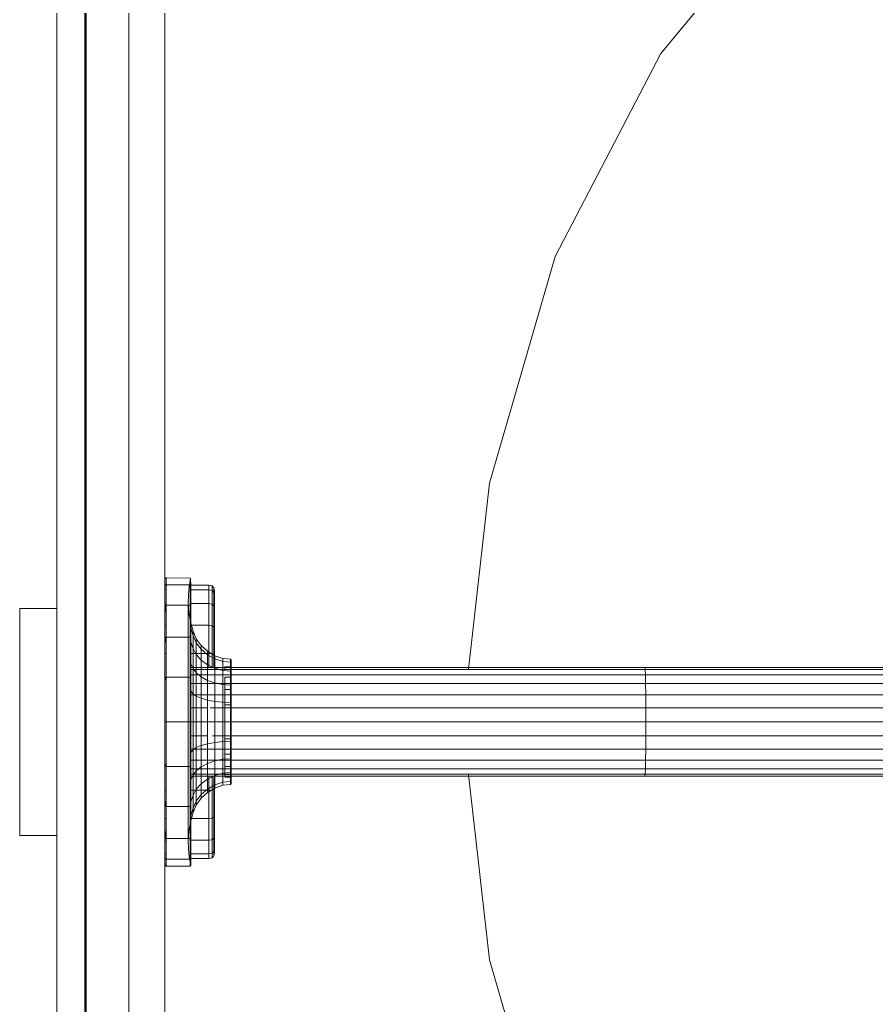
# Model space of a CAD drawing. Header units: inches. Extents: x -4235 to -464, y 9706 to 12365.
# Drawn here: x -2989.16 to -2983.21, y 11922.6 to 11929.44 of the extents above; entities that cross this region are included whole.
import ezdxf

# ---------------------------------------------------------------- set-up
doc = ezdxf.new("R2010")
doc.units = ezdxf.units.IN
doc.header["$MEASUREMENT"] = 0
for name, color, linetype, lineweight in [('0-1', 7, 'Continuous', 5), ('0-2', 7, 'Continuous', 9), ('G-IMPT-1', 7, 'Continuous', 9), ('I-WALL-1', 250, 'Continuous', 50), ('P-SANR-FIXT-2', 7, 'Continuous', 9), ('P-SANR-FIXT-3', 254, 'Continuous', 9)]:
    doc.layers.add(name, color=color, linetype=linetype, lineweight=lineweight)

# ---------------------------------------------------------------- blocks, each defined once
blk = doc.blocks.new('Plbg-Sink Wall Mounted-UH - T11839_dwg-791503-BACKGROUND - BASEMENT')
at = {"layer": 'G-IMPT-1'}
for p, q in [((-4.5406, 1.0006), (-4.5477, 1.0006)), ((-4.5477, 0.9925), (-4.5477, 1.0006)), ((-4.5406, 1.0006), (-4.3707, 0.9981)), ((-4.5406, 0.9516), (-4.5406, 1.0006)), ((-4.3707, 0.9981), (-4.379, 0.9372)), ((-4.374, 0.9516), (-4.3707, 0.9981)), ((-4.3707, 0.9981), (-4.369, 0.9454)), ((-4.3707, 0.9981), (-4.369, 0.9454)), ((-4.5393, 0.9485), (-4.5489, 0.9485)), ((-4.5393, 0.9162), (-4.5489, 0.9162)), ((-4.5393, 0.9162), (-4.5489, 0.9162)), ((-4.5477, 0.9439), (-4.5477, 0.9516)), ((-4.5477, 0.9516), (-4.5406, 0.9516)), ((-4.5477, 0.9439), (-4.5477, 0.9516)), ((-4.5477, 0.9516), (-4.5406, 0.9516)), ((-4.5406, 0.9516), (-4.374, 0.9516)), ((-4.5406, 0.9516), (-4.5406, 0.8095)), ((-4.379, 0.9372), (-4.3847, 0.8809)), ((-4.374, 0.9516), (-4.369, 0.9454)), ((-4.374, 0.9516), (-4.374, 0.8095)), ((-4.374, 0.9516), (-4.374, 0.8095)), ((-4.374, 0.9516), (-4.369, 0.9454)), ((-4.369, 0.8042), (-4.374, 0.9516)), ((-4.374, 0.9516), (-4.369, 0.9454)), ((-4.2438, 0.9485), (-4.374, 0.9485)), ((-4.2438, 0.9162), (-4.374, 0.9162)), ((-4.369, 0.9454), (-4.369, 0.8042)), ((-4.369, 0.8042), (-4.369, 0.9454)), ((-4.2438, 0.9485), (-4.2216, 0.944)), ((-4.2438, 0.9485), (-4.2438, 0.9162)), ((-4.2438, 0.9162), (-4.2216, 0.9119)), ((-4.2438, 0.9162), (-4.2438, 0.8215)), ((-4.2438, 0.9162), (-4.2216, 0.9119)), ((-4.2216, 0.944), (-4.2082, 0.9306)), ((-4.2216, 0.9119), (-4.2216, 0.944)), ((-4.2216, 0.944), (-4.2216, 0.9119)), ((-4.2216, 0.9119), (-4.2216, 0.8176)), ((-4.2216, 0.9119), (-4.2082, 0.8989)), ((-4.2216, 0.8176), (-4.2216, 0.9119)), ((-4.2216, 0.9119), (-4.2082, 0.8989)), ((-4.2082, 0.9306), (-4.2038, 0.9082)), ((-4.2082, 0.9306), (-4.2082, 0.8989)), ((-4.2082, 0.9306), (-4.2082, 0.8989)), ((-4.2082, 0.8989), (-4.2038, 0.8772)), ((-4.2082, 0.8989), (-4.2082, 0.8059)), ((-4.2082, 0.8059), (-4.2082, 0.8989)), ((-4.2082, 0.8989), (-4.2038, 0.8772)), ((-4.2038, 0.8772), (-4.2038, 0.9082)), ((-4.2038, 0.9082), (-4.2038, 0.8772)), ((-4.2038, 0.9082), (-4.2038, 0.888)), ((-4.5393, 0.8215), (-4.5489, 0.8215)), ((-4.5393, 0.8215), (-4.5489, 0.8215)), ((-4.3847, 0.8809), (-4.3862, 0.8244)), ((-4.3862, 0.784), (-4.3862, 0.8244)), ((-4.3862, 0.8244), (-4.3822, 0.7583)), ((-4.3862, 0.8244), (-4.3862, 0.784)), ((-4.2438, 0.8215), (-4.374, 0.8215)), ((-4.2438, 0.8215), (-4.2216, 0.8176)), ((-4.2438, 0.8215), (-4.2438, 0.6707)), ((-4.2438, 0.8215), (-4.2216, 0.8176)), ((-4.2038, 0.8578), (-4.2038, 0.888)), ((-4.2038, 0.888), (-4.2038, 0.8578)), ((-4.2038, 0.8772), (-4.2038, 0.7865)), ((-4.2038, 0.7865), (-4.2038, 0.8772)), ((-4.2038, 0.8772), (-4.2038, 0.8578)), ((-4.2038, 0.8772), (-4.2038, 0.8578)), ((-4.2038, 0.3769), (-4.2038, 0.8578)), ((-4.2038, 0.8578), (-4.2038, 0.769)), ((-4.2038, 0.8578), (-4.2038, 0.3769)), ((-4.2038, 0.8578), (-4.2038, 0.769)), ((-4.5477, 0.8029), (-4.5477, 0.8095)), ((-4.5477, 0.8095), (-4.5406, 0.8095)), ((-4.5477, 0.8029), (-4.5477, 0.8095)), ((-4.5477, 0.8095), (-4.5406, 0.8095)), ((-4.5477, 0.7609), (-4.5477, 0.8029)), ((-4.5477, 0.7609), (-4.5477, 0.8029)), ((-4.5406, 0.8095), (-4.374, 0.8095)), ((-4.5406, 0.8095), (-4.5406, 0.5881)), ((-4.3862, 0.784), (-4.3862, 0.6669)), ((-4.3862, 0.6669), (-4.3862, 0.784)), ((-4.3822, 0.7583), (-4.3704, 0.6937)), ((-4.374, 0.8095), (-4.374, 0.5881)), ((-4.374, 0.8095), (-4.369, 0.8042)), ((-4.374, 0.8095), (-4.369, 0.8042)), ((-4.369, 0.5843), (-4.369, 0.8042)), ((-4.369, 0.8042), (-4.369, 0.5843)), ((-4.2216, 0.8176), (-4.2216, 0.6675)), ((-4.2216, 0.8176), (-4.2082, 0.8059)), ((-4.2216, 0.6675), (-4.2216, 0.8176)), ((-4.2216, 0.8176), (-4.2082, 0.8059)), ((-4.2082, 0.8059), (-4.2038, 0.7865)), ((-4.2082, 0.8059), (-4.2082, 0.658)), ((-4.2082, 0.658), (-4.2082, 0.8059)), ((-4.2082, 0.8059), (-4.2038, 0.7865)), ((-4.2038, 0.7865), (-4.2038, 0.6422)), ((-4.2038, 0.6422), (-4.2038, 0.7865)), ((-4.2038, 0.7865), (-4.2038, 0.769)), ((-4.2038, 0.7865), (-4.2038, 0.769)), ((-4.2038, 0.6279), (-4.2038, 0.769)), ((-4.2038, 0.769), (-4.2038, 0.3769)), ((-4.2038, 0.6279), (-4.2038, 0.769)), ((-4.2038, 0.3769), (-4.2038, 0.769)), ((-4.3704, 0.6937), (-4.3533, 0.6293)), ((-4.3704, 0.6597), (-4.3704, 0.6937)), ((-4.3704, 0.6937), (-4.3704, 0.6597)), ((-4.5393, 0.6707), (-4.5489, 0.6707)), ((-4.5393, 0.6707), (-4.5489, 0.6707)), ((-4.3862, 0.6669), (-4.3862, 0.4846)), ((-4.3862, 0.4846), (-4.3862, 0.6669)), ((-4.2438, 0.6707), (-4.374, 0.6707)), ((-4.3704, 0.6597), (-4.3533, 0.5985)), ((-4.3704, 0.6597), (-4.3704, 0.5612)), ((-4.3704, 0.5612), (-4.3704, 0.6597)), ((-4.3704, 0.6597), (-4.3533, 0.5985)), ((-4.3533, 0.6293), (-4.3323, 0.5773)), ((-4.3533, 0.5985), (-4.3533, 0.6293)), ((-4.3533, 0.6293), (-4.3533, 0.5985)), ((-4.2438, 0.6707), (-4.2216, 0.6675)), ((-4.2438, 0.6707), (-4.2438, 0.4743)), ((-4.2438, 0.6707), (-4.2216, 0.6675)), ((-4.2216, 0.6675), (-4.2216, 0.472)), ((-4.2216, 0.6675), (-4.2082, 0.658)), ((-4.2216, 0.472), (-4.2216, 0.6675)), ((-4.2216, 0.6675), (-4.2082, 0.658)), ((-4.2082, 0.658), (-4.2038, 0.6422)), ((-4.2082, 0.658), (-4.2082, 0.4653)), ((-4.2082, 0.4653), (-4.2082, 0.658)), ((-4.2082, 0.658), (-4.2038, 0.6422)), ((-4.2038, 0.6422), (-4.2038, 0.4541)), ((-4.2038, 0.4541), (-4.2038, 0.6422)), ((-4.2038, 0.6422), (-4.2038, 0.6279)), ((-4.2038, 0.6422), (-4.2038, 0.6279)), ((-4.2038, 0.444), (-4.2038, 0.6279)), ((-4.2038, 0.3769), (-4.2038, 0.6279)), ((-4.2038, 0.444), (-4.2038, 0.6279)), ((-4.2038, 0.3769), (-4.2038, 0.6279)), ((-4.5477, 0.5834), (-4.5477, 0.5881)), ((-4.5477, 0.5881), (-4.5406, 0.5881)), ((-4.5477, 0.5834), (-4.5477, 0.5881)), ((-4.5477, 0.5881), (-4.5406, 0.5881)), ((-4.5477, 0.5528), (-4.5477, 0.5834)), ((-4.5477, 0.5528), (-4.5477, 0.5834)), ((-4.5406, 0.5881), (-4.374, 0.5881)), ((-4.5406, 0.5881), (-4.5406, 0.3092)), ((-4.374, 0.5881), (-4.369, 0.5843)), ((-4.374, 0.5881), (-4.369, 0.5843)), ((-4.374, 0.5881), (-4.374, 0.3092)), ((-4.3704, 0.5612), (-4.3533, 0.5091)), ((-4.3704, 0.5612), (-4.3704, 0.4077)), ((-4.3704, 0.4077), (-4.3704, 0.5612)), ((-4.3704, 0.5612), (-4.3533, 0.5091)), ((-4.369, 0.5843), (-4.369, 0.3072)), ((-4.369, 0.3769), (-4.369, 0.5843)), ((-4.3533, 0.5985), (-4.3323, 0.5491)), ((-4.3533, 0.5985), (-4.3533, 0.5091)), ((-4.3533, 0.5091), (-4.3533, 0.5985)), ((-4.3533, 0.5985), (-4.3323, 0.5491)), ((-4.3323, 0.5773), (-4.2975, 0.5302)), ((-4.3323, 0.5491), (-4.3323, 0.5773)), ((-4.3323, 0.5773), (-4.3323, 0.5491)), ((-4.3323, 0.5491), (-4.2975, 0.5043)), ((-4.3323, 0.5491), (-4.3323, 0.4671)), ((-4.3323, 0.4671), (-4.3323, 0.5491)), ((-4.3323, 0.5491), (-4.2975, 0.5043)), ((-4.3862, 0.4846), (-4.3862, 0.2547)), ((-4.3862, 0.2547), (-4.3862, 0.4846)), ((-4.3533, 0.5091), (-4.3323, 0.4671)), ((-4.3533, 0.5091), (-4.3533, 0.3699)), ((-4.3533, 0.3769), (-4.3533, 0.5091)), ((-4.3533, 0.5091), (-4.3323, 0.4671)), ((-4.2975, 0.5302), (-4.2527, 0.4902)), ((-4.2975, 0.5043), (-4.2975, 0.5302)), ((-4.2975, 0.5302), (-4.2975, 0.5043)), ((-4.2975, 0.5043), (-4.2527, 0.4662)), ((-4.2975, 0.5043), (-4.2975, 0.429)), ((-4.2975, 0.429), (-4.2975, 0.5043)), ((-4.2975, 0.5043), (-4.2527, 0.4662)), ((-4.2527, 0.4902), (-4.2012, 0.4594)), ((-4.2527, 0.4662), (-4.2527, 0.4902)), ((-4.2527, 0.4902), (-4.2527, 0.4662)), ((-4.5393, 0.4743), (-4.5489, 0.4743)), ((-4.5393, 0.4743), (-4.5489, 0.4743)), ((-4.2438, 0.4743), (-4.374, 0.4743)), ((-4.3323, 0.4671), (-4.2975, 0.429)), ((-4.3323, 0.4671), (-4.3323, 0.3394)), ((-4.3323, 0.3769), (-4.3323, 0.4671)), ((-4.3323, 0.4671), (-4.2975, 0.429)), ((-4.2975, 0.429), (-4.2527, 0.3966)), ((-4.2975, 0.429), (-4.2975, 0.3117)), ((-4.2975, 0.3769), (-4.2975, 0.429)), ((-4.2975, 0.429), (-4.2527, 0.3966)), ((-4.2527, 0.4662), (-4.2012, 0.4369)), ((-4.2527, 0.4662), (-4.2527, 0.3966)), ((-4.2527, 0.3966), (-4.2527, 0.4662)), ((-4.2527, 0.4662), (-4.2012, 0.4369)), ((-4.2438, 0.4743), (-4.2216, 0.472)), ((-4.2438, 0.4743), (-4.2438, 0.3769)), ((-4.2438, 0.4743), (-4.2216, 0.472)), ((-4.2216, 0.472), (-4.2216, 0.3769)), ((-4.2216, 0.472), (-4.2082, 0.4653)), ((-4.2216, 0.3769), (-4.2216, 0.472)), ((-4.2216, 0.472), (-4.2082, 0.4653)), ((-4.2082, 0.4653), (-4.2038, 0.4541)), ((-4.2082, 0.4653), (-4.2082, 0.3769)), ((-4.2082, 0.3769), (-4.2082, 0.4653)), ((-4.2082, 0.4653), (-4.2038, 0.4541)), ((-4.2038, 0.4541), (-4.2038, 0.3769)), ((-4.2038, 0.3769), (-4.2038, 0.4541)), ((-4.2038, 0.4541), (-4.2038, 0.444)), ((-4.2038, 0.4541), (-4.2038, 0.444)), ((-4.2038, 0.3769), (-4.2038, 0.444)), ((-4.2038, 0.3769), (-4.2038, 0.444)), ((-4.2038, 0.3769), (-4.2038, 0.444)), ((-4.2038, 0.3769), (-4.2038, 0.444)), ((-4.2012, 0.4594), (-4.1469, 0.4402)), ((-4.2012, 0.4369), (-4.2012, 0.4594)), ((-4.2012, 0.4594), (-4.2012, 0.4369)), ((-4.2012, 0.4369), (-4.1469, 0.4186)), ((-4.2012, 0.4369), (-4.2012, 0.3717)), ((-4.2012, 0.3769), (-4.2012, 0.4369)), ((-4.2012, 0.4369), (-4.1469, 0.4186)), ((-4.1469, 0.4402), (-4.0933, 0.4346)), ((-4.1469, 0.4186), (-4.1469, 0.4402)), ((-4.1469, 0.4402), (-4.1469, 0.4186)), ((-4.1469, 0.4186), (-4.0933, 0.4133)), ((-4.1469, 0.4186), (-4.1469, 0.3561)), ((-4.1469, 0.4186), (-4.0933, 0.4133)), ((-4.0933, 0.4346), (-4.0876, 0.4285)), ((-4.0933, 0.4133), (-4.0933, 0.4346)), ((-4.0933, 0.4346), (-4.0933, 0.4133)), ((-4.0933, 0.4346), (-4.0876, 0.4075)), ((-4.0933, 0.4133), (-4.0933, 0.3516)), ((-4.0933, 0.4133), (-4.0876, 0.4075)), ((-4.0933, 0.4133), (-4.0876, 0.4075)), ((-4.0876, 0.4075), (-4.0876, 0.4285)), ((-4.0876, 0.4285), (-4.0876, 0.4075)), ((-4.0876, 0.3892), (-4.0876, 0.4285)), ((-4.548, 0.3639), (-4.548, 0.3769)), ((-4.548, 0.3264), (-4.548, 0.3639)), ((-1.2172, 0.3769), (-4.374, 0.3769)), ((-1.2153, 0.3639), (-4.374, 0.3639)), ((-4.3704, 0.4077), (-4.3533, 0.3699)), ((-4.3704, 0.4077), (-4.3704, 0.2144)), ((-4.3704, 0.4077), (-4.3533, 0.3699)), ((-4.3533, 0.3699), (-4.3323, 0.3394)), ((-4.3533, 0.3699), (-4.3533, 0.1945)), ((-4.2527, 0.3966), (-4.2012, 0.3717)), ((-4.2527, 0.3966), (-4.2527, 0.2881)), ((-4.2012, 0.3717), (-4.1469, 0.3561)), ((-4.2012, 0.3717), (-4.2012, 0.27)), ((-4.1469, 0.3561), (-4.0933, 0.3516)), ((-4.1469, 0.3561), (-4.1469, 0.2587)), ((-4.1328, 0.3643), (-4.1328, 0.3831)), ((-4.0942, 0.3831), (-4.1328, 0.3831)), ((-4.0942, 0.3643), (-4.1328, 0.3643)), ((-4.0876, 0.3892), (-4.0942, 0.3831)), ((-4.0942, 0.3643), (-4.0942, 0.3831)), ((-4.0876, 0.3701), (-4.0942, 0.3643)), ((-4.0933, 0.3516), (-4.0876, 0.3466)), ((-4.0933, 0.3516), (-4.0933, 0.2555)), ((-4.0876, 0.4075), (-4.0876, 0.3466)), ((-4.0876, 0.4075), (-4.0876, 0.3701)), ((-4.0876, 0.4075), (-4.0876, 0.3701)), ((-4.0876, 0.3701), (-4.0876, 0.3892)), ((-4.0876, 0.3892), (-4.0876, 0.3701)), ((-4.0876, 0.3701), (-4.0876, 0.3149)), ((-4.0876, 0.3466), (-4.0876, 0.2518)), ((-4.0876, 0.3466), (-4.0876, 0.3149)), ((1.2954, 0.3769), (-1.2172, 0.3769)), ((-1.2153, 0.3639), (-1.2172, 0.3769)), ((-1.2135, 0.3264), (-1.2153, 0.3639)), ((-1.2153, 0.3639), (1.2987, 0.3639)), ((-4.5477, 0.3067), (-4.5477, 0.3092)), ((-4.5477, 0.3092), (-4.5406, 0.3092)), ((-4.5477, 0.2906), (-4.5477, 0.3067)), ((-4.5406, 0.3092), (-4.374, 0.3092)), ((-4.5406, 0.3092), (-4.5406, 0)), ((-1.2135, 0.3264), (-4.374, 0.3264)), ((-4.374, 0.3092), (-4.369, 0.3072)), ((-4.374, 0.3092), (-4.374, 0)), ((-4.369, 0.3072), (-4.369, 0)), ((-4.3323, 0.3394), (-4.2975, 0.3117)), ((-4.3323, 0.3394), (-4.3323, 0.1784)), ((-4.2975, 0.3117), (-4.2527, 0.2881)), ((-4.2975, 0.3117), (-4.2975, 0.1638)), ((-4.2527, 0.2881), (-4.2012, 0.27)), ((-4.2527, 0.2881), (-4.2527, 0.1515)), ((-4.1328, 0.3099), (-4.1328, 0.2252)), ((-4.0942, 0.3099), (-4.1328, 0.3099)), ((-4.0876, 0.3149), (-4.0942, 0.3099)), ((-4.0942, 0.3099), (-4.0942, 0.2252)), ((-4.0876, 0.3149), (-4.0876, 0.2288)), ((-1.212, 0.2664), (-1.2135, 0.3264)), ((1.3017, 0.3264), (-1.2135, 0.3264)), ((-4.3862, 0.2547), (-4.3862, 0)), ((-4.3862, 0), (-4.3862, 0.2547)), ((-1.212, 0.2664), (-4.374, 0.2664)), ((-4.3704, 0.2144), (-4.3533, 0.1945)), ((-4.3704, 0.2144), (-4.3704, 0)), ((-4.2012, 0.27), (-4.1469, 0.2587)), ((-4.2012, 0.27), (-4.2012, 0.142)), ((-4.1469, 0.2587), (-4.0933, 0.2555)), ((-4.1469, 0.2587), (-4.1469, 0.136)), ((-4.1328, 0.2252), (-4.1328, 0.1184)), ((-4.0942, 0.2252), (-4.1328, 0.2252)), ((-4.0876, 0.2288), (-4.0942, 0.2252)), ((-4.0942, 0.2252), (-4.0942, 0.1184)), ((-4.0933, 0.2555), (-4.0876, 0.2518)), ((-4.0933, 0.2555), (-4.0933, 0.1343)), ((-4.0876, 0.2518), (-4.0876, 0.1324)), ((-4.0876, 0.2518), (-4.0876, 0.2288)), ((-4.0876, 0.2288), (-4.0876, 0.1203)), ((-1.2109, 0.1885), (-1.212, 0.2664)), ((-1.212, 0.2664), (1.3044, 0.2664)), ((-1.2109, 0.1885), (-4.374, 0.1885)), ((-4.3533, 0.1945), (-4.3323, 0.1784)), ((-4.3533, 0.1945), (-4.3533, 0)), ((-4.3323, 0.1784), (-4.2975, 0.1638)), ((-4.3323, 0.1784), (-4.3323, 0)), ((-4.2975, 0.1638), (-4.2527, 0.1515)), ((-4.2975, 0.1638), (-4.2975, 0)), ((-4.2527, 0.1515), (-4.2012, 0.142)), ((-4.2527, 0.1515), (-4.2527, 0)), ((-4.2012, 0.142), (-4.1469, 0.136)), ((-4.2012, 0.142), (-4.2012, 0)), ((-1.2101, 0.0975), (-1.2109, 0.1885)), ((1.3064, 0.1885), (-1.2109, 0.1885)), ((-4.2527, 0.0975), (-4.374, 0.0975)), ((-1.2101, 0.0975), (-4.2343, 0.0975)), ((-4.1469, 0.136), (-4.0933, 0.1343)), ((-4.1469, 0.136), (-4.1469, 0)), ((-4.1328, 0.1184), (-4.1328, 0)), ((-4.0942, 0.1184), (-4.1328, 0.1184)), ((-4.0876, 0.1203), (-4.0942, 0.1184)), ((-4.0942, 0.1184), (-4.0942, 0)), ((-4.0933, 0.1343), (-4.0876, 0.1324)), ((-4.0933, 0.1343), (-4.0933, 0)), ((-4.0876, 0.1324), (-4.0933, 0)), ((-4.0876, 0.1324), (-4.0876, 0)), ((-4.0876, 0.1324), (-4.0876, 0.1203)), ((-4.0876, 0.1203), (-4.0876, 0)), ((-1.2099, 0), (-1.2101, 0.0975)), ((-1.2101, 0.0975), (1.3077, 0.0975)), ((-4.5406, 0), (-4.374, 0)), ((-4.3862, 0), (-4.3862, -0.2547)), ((-4.3862, -0.2547), (-4.3862, 0)), ((-4.374, 0), (-4.369, 0)), ((-4.374, 0), (-4.374, -0.3092)), ((-4.2527, 0), (-4.374, 0)), ((-4.3704, 0), (-4.3533, 0)), ((-4.3704, 0), (-4.3704, -0.2144)), ((-4.369, 0), (-4.369, -0.3072)), ((-4.3533, 0), (-4.3323, 0)), ((-4.3533, 0), (-4.3533, -0.1945)), ((-4.3323, 0), (-4.2975, 0)), ((-4.3323, 0), (-4.3323, -0.1784)), ((-4.2975, 0), (-4.2527, 0)), ((-4.2975, 0), (-4.2975, -0.1638)), ((-4.2527, 0), (-4.2012, 0)), ((-4.2527, 0), (-4.2527, -0.1515)), ((-4.2012, 0), (-4.1469, 0)), ((-4.2012, 0), (-4.2012, -0.142)), ((-1.2099, 0), (-4.2012, 0)), ((-4.1469, 0), (-4.0933, 0)), ((-4.1469, 0), (-4.1469, -0.136)), ((-4.1328, 0), (-4.1328, -0.1184)), ((-4.0942, 0), (-4.1328, 0)), ((-4.0876, 0), (-4.0942, 0)), ((-4.0942, 0), (-4.0942, -0.1184)), ((-4.0933, 0), (-4.0933, -0.1343)), ((-4.0933, 0), (-4.0876, 0)), ((-4.0876, 0), (-4.0876, -0.1324)), ((-4.0876, 0), (-4.0876, -0.1203)), ((-1.2101, -0.0975), (-1.2099, 0)), ((1.3081, 0), (-1.2099, 0)), ((-4.5477, 0), (-4.5406, 0)), ((-4.5406, 0), (-4.5406, -0.3092)), ((-4.2527, -0.0975), (-4.374, -0.0975)), ((-1.2101, -0.0975), (-4.2173, -0.0975)), ((-4.2012, -0.142), (-4.1469, -0.136)), ((-4.1469, -0.136), (-4.0933, -0.1343)), ((-4.1469, -0.136), (-4.1469, -0.2587)), ((-4.1328, -0.1184), (-4.1328, -0.2252)), ((-4.0942, -0.1184), (-4.1328, -0.1184)), ((-4.0876, -0.1203), (-4.0942, -0.1184)), ((-4.0942, -0.1184), (-4.0942, -0.2252)), ((-4.0933, -0.1343), (-4.0876, -0.1324)), ((-4.0933, -0.1343), (-4.0933, -0.2555)), ((-4.0876, -0.1203), (-4.0876, -0.2288)), ((-4.0876, -0.1324), (-4.0876, -0.1203)), ((-4.0876, -0.1324), (-4.0876, -0.2518)), ((-1.2109, -0.1885), (-1.2101, -0.0975)), ((-1.2101, -0.0975), (1.3077, -0.0975)), ((-1.2109, -0.1885), (-4.374, -0.1885)), ((-4.3704, -0.2144), (-4.3533, -0.1945)), ((-4.3533, -0.1945), (-4.3323, -0.1784)), ((-4.3533, -0.1945), (-4.3533, -0.3699)), ((-4.3323, -0.1784), (-4.2975, -0.1638)), ((-4.3323, -0.1784), (-4.3323, -0.3394)), ((-4.2975, -0.1638), (-4.2527, -0.1515)), ((-4.2975, -0.1638), (-4.2975, -0.3117)), ((-4.2527, -0.1515), (-4.2012, -0.142)), ((-4.2527, -0.1515), (-4.2527, -0.2881)), ((-4.2012, -0.142), (-4.2012, -0.27)), ((-1.212, -0.2664), (-1.2109, -0.1885)), ((1.3064, -0.1885), (-1.2109, -0.1885)), ((-4.3862, -0.2547), (-4.3862, -0.4846)), ((-4.3862, -0.4846), (-4.3862, -0.2547)), ((-1.212, -0.2664), (-4.374, -0.2664)), ((-4.3704, -0.2144), (-4.3704, -0.4077)), ((-4.2527, -0.2881), (-4.2012, -0.27)), ((-4.2012, -0.27), (-4.1469, -0.2587)), ((-4.2012, -0.27), (-4.2012, -0.3717)), ((-4.1469, -0.2587), (-4.0933, -0.2555)), ((-4.1469, -0.2587), (-4.1469, -0.3561)), ((-4.1328, -0.2252), (-4.1328, -0.3099)), ((-4.0942, -0.2252), (-4.1328, -0.2252)), ((-4.0876, -0.2288), (-4.0942, -0.2252)), ((-4.0942, -0.2252), (-4.0942, -0.3099)), ((-4.0933, -0.2555), (-4.0876, -0.2518)), ((-4.0933, -0.2555), (-4.0933, -0.3516)), ((-4.0876, -0.2288), (-4.0876, -0.3149)), ((-4.0876, -0.2518), (-4.0876, -0.2288)), ((-4.0876, -0.2518), (-4.0876, -0.3466)), ((-1.2135, -0.3264), (-1.212, -0.2664)), ((-1.212, -0.2664), (1.3044, -0.2664)), ((-4.548, -0.3639), (-4.548, -0.3264)), ((-4.5477, -0.2906), (-4.5477, -0.3067)), ((-4.5477, -0.3067), (-4.5477, -0.3092)), ((-4.5477, -0.3092), (-4.5406, -0.3092)), ((-4.5406, -0.3092), (-4.374, -0.3092)), ((-4.5406, -0.3092), (-4.5406, -0.5881)), ((-4.374, -0.3092), (-4.369, -0.3072)), ((-4.374, -0.3092), (-4.374, -0.5881)), ((-1.2135, -0.3264), (-4.374, -0.3264)), ((-4.369, -0.3072), (-4.369, -0.5843)), ((-4.3533, -0.3699), (-4.3323, -0.3394)), ((-4.3323, -0.3394), (-4.2975, -0.3117)), ((-4.3323, -0.3394), (-4.3323, -0.4671)), ((-4.2975, -0.3117), (-4.2527, -0.2881)), ((-4.2975, -0.3117), (-4.2975, -0.429)), ((-4.2527, -0.2881), (-4.2527, -0.3966)), ((-4.1328, -0.3099), (-4.1328, -0.3643)), ((-4.0942, -0.3099), (-4.1328, -0.3099)), ((-4.0876, -0.3149), (-4.0942, -0.3099)), ((-4.0942, -0.3099), (-4.0942, -0.3643)), ((-4.0876, -0.3149), (-4.0876, -0.3701)), ((-4.0876, -0.3466), (-4.0876, -0.3149)), ((-1.2153, -0.3639), (-1.2135, -0.3264)), ((1.3017, -0.3264), (-1.2135, -0.3264)), ((-4.548, -0.3769), (-4.548, -0.3639)), ((-1.2153, -0.3639), (-4.374, -0.3639)), ((-1.2172, -0.3769), (-4.374, -0.3769)), ((-4.369, -0.5843), (-4.3728, -0.3769)), ((-4.3704, -0.4077), (-4.3533, -0.3699)), ((-4.3704, -0.4077), (-4.3533, -0.3699)), ((-4.3704, -0.4077), (-4.3704, -0.5612)), ((-4.3704, -0.5612), (-4.3704, -0.4077)), ((-4.369, -0.5843), (-4.369, -0.3769)), ((-4.3533, -0.3699), (-4.3533, -0.5091)), ((-4.3533, -0.5091), (-4.3533, -0.3769)), ((-4.3323, -0.4671), (-4.3323, -0.3769)), ((-4.2975, -0.429), (-4.2975, -0.3769)), ((-4.2975, -0.429), (-4.2527, -0.3966)), ((-4.2975, -0.429), (-4.2527, -0.3966)), ((-4.2527, -0.3966), (-4.2012, -0.3717)), ((-4.2527, -0.3966), (-4.2527, -0.4662)), ((-4.2527, -0.4662), (-4.2527, -0.3966)), ((-4.2438, -0.3769), (-4.2438, -0.4743)), ((-4.2216, -0.3769), (-4.2216, -0.472)), ((-4.2216, -0.472), (-4.2216, -0.3769)), ((-4.2082, -0.3769), (-4.2082, -0.4653)), ((-4.2082, -0.4653), (-4.2082, -0.3769)), ((-4.2038, -0.3769), (-4.2038, -0.4541)), ((-4.2038, -0.4541), (-4.2038, -0.3769)), ((-4.2038, -0.3769), (-4.2038, -0.8578)), ((-4.2038, -0.8578), (-4.2038, -0.3769)), ((-4.2038, -0.3769), (-4.2038, -0.444)), ((-4.2038, -0.3769), (-4.2038, -0.444)), ((-4.2038, -0.3769), (-4.2038, -0.6279)), ((-4.2038, -0.3769), (-4.2038, -0.769)), ((-4.2038, -0.3769), (-4.2038, -0.444)), ((-4.2038, -0.3769), (-4.2038, -0.444)), ((-4.2038, -0.3769), (-4.2038, -0.6279)), ((-4.2038, -0.3769), (-4.2038, -0.769)), ((-4.2012, -0.3717), (-4.1469, -0.3561)), ((-4.2012, -0.3717), (-4.2012, -0.4369)), ((-4.2012, -0.4369), (-4.2012, -0.3769)), ((-4.1469, -0.3561), (-4.0933, -0.3516)), ((-4.1469, -0.3561), (-4.1469, -0.4186)), ((-4.1328, -0.3643), (-4.1328, -0.3831)), ((-4.0942, -0.3643), (-4.1328, -0.3643)), ((-4.0942, -0.3831), (-4.1328, -0.3831)), ((-4.0876, -0.3701), (-4.0942, -0.3643)), ((-4.0942, -0.3643), (-4.0942, -0.3831)), ((-4.0876, -0.3892), (-4.0942, -0.3831)), ((-4.0933, -0.3516), (-4.0876, -0.3466)), ((-4.0933, -0.3516), (-4.0933, -0.4133)), ((-4.0933, -0.4133), (-4.0876, -0.4075)), ((-4.0933, -0.4133), (-4.0876, -0.4075)), ((-4.0933, -0.4133), (-4.0876, -0.4075)), ((-4.0876, -0.4075), (-4.0933, -0.4346)), ((-4.0876, -0.3466), (-4.0876, -0.4075)), ((-4.0876, -0.3701), (-4.0876, -0.3892)), ((-4.0876, -0.3892), (-4.0876, -0.3701)), ((-4.0876, -0.4075), (-4.0876, -0.3701)), ((-4.0876, -0.4075), (-4.0876, -0.3701)), ((-4.0876, -0.4285), (-4.0876, -0.3892)), ((-4.0876, -0.4075), (-4.0876, -0.4285)), ((-4.0876, -0.4285), (-4.0876, -0.4075)), ((-1.2172, -0.3769), (-1.2153, -0.3639)), ((1.2954, -0.3769), (-1.2172, -0.3769)), ((-1.2153, -0.3639), (1.2987, -0.3639)), ((-4.5393, -0.4743), (-4.5489, -0.4743)), ((-4.5393, -0.4743), (-4.5489, -0.4743)), ((-4.2438, -0.4743), (-4.374, -0.4743)), ((-4.3533, -0.5091), (-4.3323, -0.4671)), ((-4.3533, -0.5091), (-4.3323, -0.4671)), ((-4.3323, -0.4671), (-4.2975, -0.429)), ((-4.3323, -0.4671), (-4.2975, -0.429)), ((-4.3323, -0.4671), (-4.3323, -0.5491)), ((-4.3323, -0.5491), (-4.3323, -0.4671)), ((-4.2975, -0.429), (-4.2975, -0.5043)), ((-4.2975, -0.5043), (-4.2975, -0.429)), ((-4.2975, -0.5043), (-4.2527, -0.4662)), ((-4.2975, -0.5043), (-4.2527, -0.4662)), ((-4.2527, -0.4662), (-4.2012, -0.4369)), ((-4.2527, -0.4662), (-4.2012, -0.4369)), ((-4.2527, -0.4902), (-4.2012, -0.4594)), ((-4.2527, -0.4662), (-4.2527, -0.4902)), ((-4.2527, -0.4902), (-4.2527, -0.4662)), ((-4.2438, -0.4743), (-4.2216, -0.472)), ((-4.2438, -0.4743), (-4.2216, -0.472)), ((-4.2438, -0.4743), (-4.2438, -0.6707)), ((-4.2216, -0.472), (-4.2082, -0.4653)), ((-4.2216, -0.472), (-4.2082, -0.4653)), ((-4.2216, -0.472), (-4.2216, -0.6675)), ((-4.2216, -0.6675), (-4.2216, -0.472)), ((-4.2082, -0.4653), (-4.2038, -0.4541)), ((-4.2082, -0.4653), (-4.2038, -0.4541)), ((-4.2082, -0.4653), (-4.2082, -0.658)), ((-4.2082, -0.658), (-4.2082, -0.4653)), ((-4.2038, -0.4541), (-4.2038, -0.444)), ((-4.2038, -0.4541), (-4.2038, -0.444)), ((-4.2038, -0.444), (-4.2038, -0.6279)), ((-4.2038, -0.444), (-4.2038, -0.6279)), ((-4.2038, -0.4541), (-4.2038, -0.6422)), ((-4.2038, -0.6422), (-4.2038, -0.4541)), ((-4.2012, -0.4369), (-4.1469, -0.4186)), ((-4.2012, -0.4369), (-4.1469, -0.4186)), ((-4.2012, -0.4369), (-4.2012, -0.4594)), ((-4.2012, -0.4594), (-4.2012, -0.4369)), ((-4.2012, -0.4594), (-4.1469, -0.4402)), ((-4.1469, -0.4186), (-4.0933, -0.4133)), ((-4.1469, -0.4186), (-4.0933, -0.4133)), ((-4.1469, -0.4186), (-4.1469, -0.4402)), ((-4.1469, -0.4402), (-4.1469, -0.4186)), ((-4.1469, -0.4402), (-4.0933, -0.4346)), ((-4.0933, -0.4346), (-4.0933, -0.4133)), ((-4.0933, -0.4346), (-4.0933, -0.4133)), ((-4.0933, -0.4133), (-4.0933, -0.4346)), ((-4.0933, -0.4346), (-4.0876, -0.4285)), ((-4.0933, -0.4346), (-4.0876, -0.4285)), ((-4.3862, -0.4846), (-4.3862, -0.6669)), ((-4.3862, -0.6669), (-4.3862, -0.4846)), ((-4.3704, -0.5612), (-4.3533, -0.5091)), ((-4.3704, -0.5612), (-4.3533, -0.5091)), ((-4.3533, -0.5091), (-4.3533, -0.5985)), ((-4.3533, -0.5985), (-4.3533, -0.5091)), ((-4.3323, -0.5491), (-4.2975, -0.5043)), ((-4.3323, -0.5491), (-4.2975, -0.5043)), ((-4.3323, -0.5773), (-4.2975, -0.5302)), ((-4.2975, -0.5302), (-4.2527, -0.4902)), ((-4.2975, -0.5043), (-4.2975, -0.5302)), ((-4.2975, -0.5302), (-4.2975, -0.5043)), ((-4.5477, -0.5528), (-4.5477, -0.5834)), ((-4.5477, -0.5528), (-4.5477, -0.5834)), ((-4.5477, -0.5834), (-4.5477, -0.5881)), ((-4.5477, -0.5834), (-4.5477, -0.5881)), ((-4.5477, -0.5881), (-4.5406, -0.5881)), ((-4.5477, -0.5881), (-4.5406, -0.5881)), ((-4.5406, -0.5881), (-4.374, -0.5881)), ((-4.5406, -0.5881), (-4.5406, -0.8095)), ((-4.374, -0.5881), (-4.369, -0.5843)), ((-4.374, -0.5881), (-4.369, -0.5843)), ((-4.369, -0.5843), (-4.374, -0.8095)), ((-4.374, -0.5881), (-4.374, -0.8095)), ((-4.3704, -0.5612), (-4.3704, -0.6597)), ((-4.3704, -0.6597), (-4.3704, -0.5612)), ((-4.3704, -0.6597), (-4.3533, -0.5985)), ((-4.3704, -0.6597), (-4.3533, -0.5985)), ((-4.369, -0.8042), (-4.369, -0.5843)), ((-4.369, -0.5843), (-4.369, -0.8042)), ((-4.3533, -0.5985), (-4.3323, -0.5491)), ((-4.3533, -0.5985), (-4.3323, -0.5491)), ((-4.3533, -0.6293), (-4.3323, -0.5773)), ((-4.3533, -0.5985), (-4.3533, -0.6293)), ((-4.3533, -0.6293), (-4.3533, -0.5985)), ((-4.3323, -0.5491), (-4.3323, -0.5773)), ((-4.3323, -0.5773), (-4.3323, -0.5491)), ((-4.5393, -0.6707), (-4.5489, -0.6707)), ((-4.5393, -0.6707), (-4.5489, -0.6707)), ((-4.3862, -0.6669), (-4.3862, -0.784)), ((-4.3862, -0.784), (-4.3862, -0.6669)), ((-4.2438, -0.6707), (-4.374, -0.6707)), ((-4.3704, -0.6937), (-4.3533, -0.6293)), ((-4.3704, -0.6597), (-4.3704, -0.6937)), ((-4.3704, -0.6937), (-4.3704, -0.6597)), ((-4.2438, -0.6707), (-4.2216, -0.6675)), ((-4.2438, -0.6707), (-4.2216, -0.6675)), ((-4.2438, -0.6707), (-4.2438, -0.8215)), ((-4.2216, -0.6675), (-4.2082, -0.658)), ((-4.2216, -0.6675), (-4.2082, -0.658)), ((-4.2216, -0.6675), (-4.2216, -0.8176)), ((-4.2216, -0.8176), (-4.2216, -0.6675)), ((-4.2082, -0.658), (-4.2038, -0.6422)), ((-4.2082, -0.658), (-4.2038, -0.6422)), ((-4.2082, -0.658), (-4.2082, -0.8059)), ((-4.2082, -0.8059), (-4.2082, -0.658)), ((-4.2038, -0.6422), (-4.2038, -0.6279)), ((-4.2038, -0.6422), (-4.2038, -0.6279)), ((-4.2038, -0.6279), (-4.2038, -0.769)), ((-4.2038, -0.6279), (-4.2038, -0.769)), ((-4.2038, -0.6422), (-4.2038, -0.7865)), ((-4.2038, -0.7865), (-4.2038, -0.6422)), ((-4.3822, -0.7583), (-4.3704, -0.6937)), ((-4.5477, -0.7609), (-4.5477, -0.8029)), ((-4.5477, -0.7609), (-4.5477, -0.8029)), ((-4.5477, -0.8029), (-4.5477, -0.8095)), ((-4.5477, -0.8029), (-4.5477, -0.8095)), ((-4.5477, -0.8095), (-4.5406, -0.8095)), ((-4.5477, -0.8095), (-4.5406, -0.8095)), ((-4.5406, -0.8095), (-4.374, -0.8095)), ((-4.5406, -0.8095), (-4.5406, -0.9516)), ((-4.3862, -0.8244), (-4.3822, -0.7583)), ((-4.3862, -0.784), (-4.3862, -0.8244)), ((-4.3862, -0.8244), (-4.3862, -0.784)), ((-4.374, -0.8095), (-4.369, -0.8042)), ((-4.374, -0.8095), (-4.369, -0.8042)), ((-4.374, -0.8095), (-4.374, -0.9516)), ((-4.369, -0.9454), (-4.369, -0.8042)), ((-4.369, -0.8042), (-4.369, -0.9454)), ((-4.2438, -0.8215), (-4.2216, -0.8176)), ((-4.2438, -0.8215), (-4.2216, -0.8176)), ((-4.2216, -0.8176), (-4.2082, -0.8059)), ((-4.2216, -0.8176), (-4.2082, -0.8059)), ((-4.2216, -0.8176), (-4.2216, -0.9119)), ((-4.2216, -0.9119), (-4.2216, -0.8176)), ((-4.2082, -0.8059), (-4.2038, -0.7865)), ((-4.2082, -0.8059), (-4.2038, -0.7865)), ((-4.2082, -0.8059), (-4.2082, -0.8989)), ((-4.2082, -0.8989), (-4.2082, -0.8059)), ((-4.2038, -0.7865), (-4.2038, -0.769)), ((-4.2038, -0.7865), (-4.2038, -0.769)), ((-4.2038, -0.8578), (-4.2038, -0.769)), ((-4.2038, -0.8578), (-4.2038, -0.769)), ((-4.2038, -0.7865), (-4.2038, -0.8772)), ((-4.2038, -0.8772), (-4.2038, -0.7865)), ((-4.5393, -0.8215), (-4.5489, -0.8215)), ((-4.5393, -0.8215), (-4.5489, -0.8215)), ((-4.3847, -0.8809), (-4.3862, -0.8244)), ((-4.379, -0.9372), (-4.3847, -0.8809)), ((-4.2438, -0.8215), (-4.374, -0.8215)), ((-4.2438, -0.8215), (-4.2438, -0.9162)), ((-4.2082, -0.8989), (-4.2038, -0.8772)), ((-4.2082, -0.8989), (-4.2038, -0.8772)), ((-4.2038, -0.8772), (-4.2038, -0.8578)), ((-4.2038, -0.8772), (-4.2038, -0.8578)), ((-4.2038, -0.8578), (-4.2038, -0.888)), ((-4.2038, -0.888), (-4.2038, -0.8578)), ((-4.2038, -0.8772), (-4.2038, -0.9082)), ((-4.2038, -0.9082), (-4.2038, -0.8772)), ((-4.2038, -0.9082), (-4.2038, -0.888)), ((-4.5393, -0.9162), (-4.5489, -0.9162)), ((-4.5393, -0.9162), (-4.5489, -0.9162)), ((-4.5393, -0.9485), (-4.5489, -0.9485)), ((-4.5477, -0.9439), (-4.5477, -0.9516)), ((-4.5477, -0.9439), (-4.5477, -0.9516)), ((-4.5477, -0.9516), (-4.5406, -0.9516)), ((-4.5477, -0.9516), (-4.5406, -0.9516)), ((-4.5406, -0.9516), (-4.374, -0.9516)), ((-4.5406, -0.9516), (-4.5406, -1.0006)), ((-4.369, -0.9941), (-4.379, -0.9372)), ((-4.2438, -0.9162), (-4.374, -0.9162)), ((-4.374, -0.9516), (-4.369, -0.9454)), ((-4.374, -0.9516), (-4.369, -0.9454)), ((-4.369, -0.9454), (-4.374, -1.0006)), ((-4.2438, -0.9485), (-4.374, -0.9485)), ((-4.374, -0.9516), (-4.374, -1.0006)), ((-4.369, -0.9454), (-4.369, -0.9941)), ((-4.369, -0.9941), (-4.369, -0.9454)), ((-4.2438, -0.9162), (-4.2216, -0.9119)), ((-4.2438, -0.9162), (-4.2216, -0.9119)), ((-4.2438, -0.9162), (-4.2438, -0.9485)), ((-4.2438, -0.9485), (-4.2216, -0.944)), ((-4.2216, -0.9119), (-4.2082, -0.8989)), ((-4.2216, -0.9119), (-4.2082, -0.8989)), ((-4.2216, -0.9119), (-4.2216, -0.944)), ((-4.2216, -0.944), (-4.2216, -0.9119)), ((-4.2216, -0.944), (-4.2082, -0.9306)), ((-4.2082, -0.8989), (-4.2082, -0.9306)), ((-4.2082, -0.9306), (-4.2082, -0.8989)), ((-4.2082, -0.9306), (-4.2038, -0.9082)), ((-4.5477, -0.9925), (-4.5477, -1.0006)), ((-4.5477, -1.0006), (-4.5406, -1.0006)), ((-4.5406, -1.0006), (-4.374, -1.0006)), ((-4.374, -1.0006), (-4.369, -0.9941))]:
    blk.add_line(p, q, dxfattribs=at)
blk = doc.blocks.new('Plbg-Sink Wall Mounted-UH - Sink-403447-BACKGROUND - BASEMENT')
at = {"layer": 'P-SANR-FIXT-2'}
for p, q in [((12, -0.5), (-12, -0.5)), ((-12, -0.75), (12, -0.75))]:
    blk.add_line(p, q, dxfattribs=at)
at = {"layer": 'P-SANR-FIXT-2', "flags": 128}
for points in [[(-7.4307, -9), (-7.2443, -7.6314), (-6.6945, -6.3315), (-5.8089, -5.1654), (-4.6318, -4.1916), (-3.2223, -3.4588), (-1.6511, -3.004), (-0.3655, -2.8575)], [(0.3654, -2.8573), (1.6572, -3.004), (3.2284, -3.4588), (4.6379, -4.1916), (5.8149, -5.1654), (6.1861, -5.5864)]]:
    blk.add_lwpolyline(points, dxfattribs=at)
at = {"layer": 'P-SANR-FIXT-3'}
for p, q in [((0.7874, 0.2572), (-0.7874, 0.2572)), ((-0.7874, 0.2572), (-0.7874, 0)), ((0.7874, 0.2572), (-0.7874, 0.2572)), ((-0.7874, 0.2572), (-0.7874, 0)), ((0.7874, 0), (0.7874, 0.2572)), ((0.7874, 0), (0.7874, 0.2572)), ((12, 0), (-12, 0))]:
    blk.add_line(p, q, dxfattribs=at)
at = {"rotation": 270.0000000000001}
blk.add_blockref('Plbg-Sink Wall Mounted-UH - T11839_dwg-791503-BACKGROUND - BASEMENT', (0, -5.2989), dxfattribs=at)
blk = doc.blocks.new('CTR - 1st Phase - Common Walls_rvt-1-BACKGROUND - BASEMENT')
at = {"layer": 'I-WALL-1'}
blk.add_line((-2988.6987, 11849.5644), (-2988.6987, 11949.1894), dxfattribs=at)
at = {"layer": '0-2', "rotation": 89.99999999999855}
blk.add_blockref('Plbg-Sink Wall Mounted-UH - Sink-403447-BACKGROUND - BASEMENT', (-2988.8987, 11924.5644), dxfattribs=at)

msp = doc.modelspace()

# ---------------------------------------------------------------- block references
at = {"layer": '0-1'}
msp.add_blockref('CTR - 1st Phase - Common Walls_rvt-1-BACKGROUND - BASEMENT', (0, 0), dxfattribs=at)

doc.saveas('drawing.dxf')
